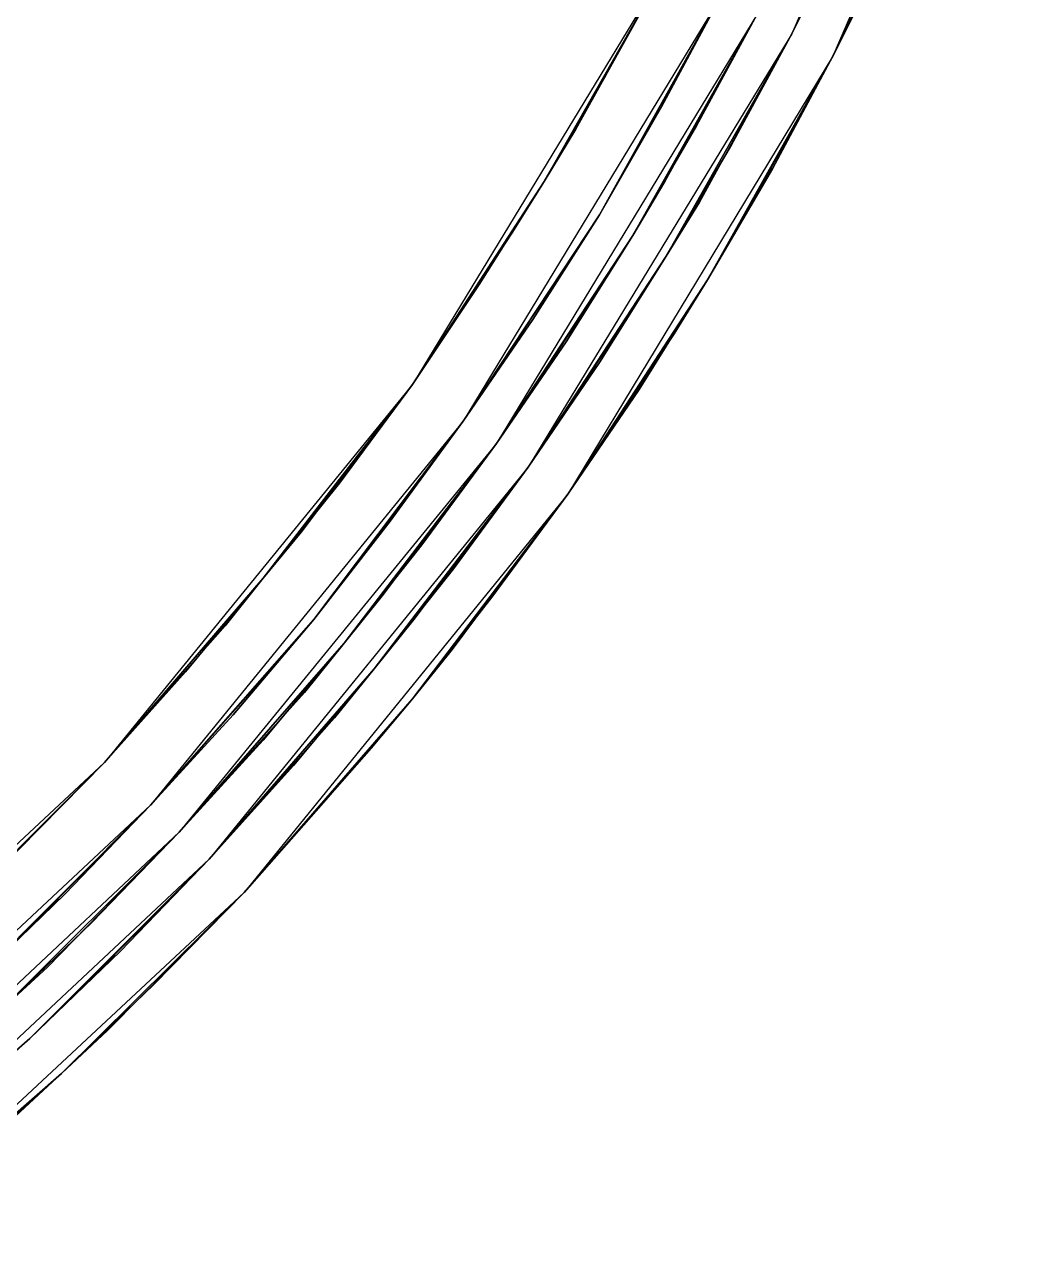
# Model space of a CAD drawing. Extents: x -23.7 to 23.7, y -23.7 to 23.7.
# Drawn here: x 15.93 to 22.31, y -18.36 to -10.69 of the extents above; entities that cross this region are included whole.
import ezdxf

# ---------------------------------------------------------------- set-up
doc = ezdxf.new("R2010")
doc.units = 0

msp = doc.modelspace()

# ---------------------------------------------------------------- linework, layer by layer
at = {"layer": 'Faces'}
for points in [[(22.03, -7.82, 58.95), (20.76, -10.75, 58.95), (21.44, -9.31, 57.86)], [(22.03, -7.82, 58.95), (20.76, -10.75, 58.95), (21.44, -9.31, 57.86)], [(22.31, -7.92, 58.95), (21.02, -10.89, 58.95), (21.72, -9.43, 57.86)], [(19.96, -10.34, 58.95), (19.4, -11.35, 57.58), (19.96, -10.34, 56.77), (20.46, -9.3, 57.58)], [(20.76, -10.75, 58.95), (21.28, -9.67, 57.58), (21.44, -9.31, 57.86)], [(20.76, -10.75, 58.95), (21.28, -9.67, 57.58), (21.44, -9.31, 57.86)], [(21.44, -9.31, 57.13), (21.28, -9.67, 57.58), (20.76, -10.75, 56.77), (21.11, -10.04, 56.22)], [(21.44, -9.31, 57.13), (21.28, -9.67, 57.58), (20.76, -10.75, 56.77), (21.11, -10.04, 56.22)], [(21.11, -10.04, 56.22), (20.76, -10.75, 55.67), (21.11, -10.04, 55.13), (21.44, -9.31, 55.67)], [(21.11, -10.04, 56.22), (20.76, -10.75, 55.67), (21.11, -10.04, 55.13), (21.44, -9.31, 55.67)], [(21.11, -10.04, 55.13), (20.76, -10.75, 54.58), (21.11, -10.04, 54.04), (21.44, -9.31, 54.58)], [(21.11, -10.04, 55.13), (20.76, -10.75, 54.58), (21.11, -10.04, 54.04), (21.44, -9.31, 54.58)], [(21.11, -10.04, 54.04), (20.76, -10.75, 53.49), (21.11, -10.04, 52.94), (21.44, -9.31, 53.49)], [(21.11, -10.04, 54.04), (20.76, -10.75, 53.49), (21.11, -10.04, 52.94), (21.44, -9.31, 53.49)], [(21.02, -10.89, 58.95), (21.55, -9.8, 57.58), (21.72, -9.43, 57.86)], [(21.72, -9.43, 57.13), (21.55, -9.8, 57.58), (21.02, -10.89, 56.77), (21.38, -10.17, 56.22)], [(21.38, -10.17, 56.22), (21.02, -10.89, 55.67), (21.38, -10.17, 55.13), (21.72, -9.43, 55.67)], [(21.38, -10.17, 55.13), (21.02, -10.89, 54.58), (21.38, -10.17, 54.04), (21.72, -9.43, 54.58)], [(21.38, -10.17, 54.04), (21.02, -10.89, 53.49), (21.38, -10.17, 52.94), (21.72, -9.43, 53.49)], [(20.31, -10.52, 58.95), (19.74, -11.55, 57.58), (20.31, -10.52, 56.77), (20.83, -9.47, 57.58)], [(20.31, -10.52, 58.95), (19.74, -11.55, 57.58), (20.31, -10.52, 56.77), (20.83, -9.47, 57.58)], [(20.54, -10.63, 58.95), (19.96, -11.68, 57.58), (20.54, -10.63, 56.77), (21.05, -9.57, 57.58)], [(20.54, -10.63, 58.95), (19.96, -11.68, 57.58), (20.54, -10.63, 56.77), (21.05, -9.57, 57.58)], [(19.96, -10.34, 56.77), (19.59, -11.01, 56.22), (19.96, -10.34, 55.67), (20.3, -9.65, 56.22)], [(19.96, -10.34, 55.67), (19.59, -11.01, 55.13), (19.96, -10.34, 54.58), (20.3, -9.65, 55.13)], [(19.96, -10.34, 54.58), (19.59, -11.01, 54.04), (19.96, -10.34, 53.49), (20.3, -9.65, 54.04)], [(20.76, -10.75, 58.95), (20.18, -11.81, 57.58), (20.76, -10.75, 56.77), (21.28, -9.67, 57.58)], [(20.76, -10.75, 58.95), (20.18, -11.81, 57.58), (20.76, -10.75, 56.77), (21.28, -9.67, 57.58)], [(21.02, -10.89, 58.95), (20.43, -11.96, 57.58), (21.02, -10.89, 56.77), (21.55, -9.8, 57.58)], [(20.31, -10.52, 56.77), (19.94, -11.21, 56.22), (20.31, -10.52, 55.67), (20.66, -9.83, 56.22)], [(20.31, -10.52, 56.77), (19.94, -11.21, 56.22), (20.31, -10.52, 55.67), (20.66, -9.83, 56.22)], [(20.31, -10.52, 55.67), (19.94, -11.21, 55.13), (20.31, -10.52, 54.58), (20.66, -9.83, 55.13)], [(20.31, -10.52, 55.67), (19.94, -11.21, 55.13), (20.31, -10.52, 54.58), (20.66, -9.83, 55.13)], [(20.31, -10.52, 54.58), (19.94, -11.21, 54.04), (20.31, -10.52, 53.49), (20.66, -9.83, 54.04)], [(20.31, -10.52, 54.58), (19.94, -11.21, 54.04), (20.31, -10.52, 53.49), (20.66, -9.83, 54.04)], [(20.54, -10.63, 56.77), (20.16, -11.33, 56.22), (20.54, -10.63, 55.67), (20.88, -9.93, 56.22)], [(20.54, -10.63, 56.77), (20.16, -11.33, 56.22), (20.54, -10.63, 55.67), (20.88, -9.93, 56.22)], [(20.54, -10.63, 55.67), (20.16, -11.33, 55.13), (20.54, -10.63, 54.58), (20.88, -9.93, 55.13)], [(20.54, -10.63, 55.67), (20.16, -11.33, 55.13), (20.54, -10.63, 54.58), (20.88, -9.93, 55.13)], [(20.54, -10.63, 54.58), (20.16, -11.33, 54.04), (20.54, -10.63, 53.49), (20.88, -9.93, 54.04)], [(20.54, -10.63, 54.58), (20.16, -11.33, 54.04), (20.54, -10.63, 53.49), (20.88, -9.93, 54.04)], [(20.76, -10.75, 56.77), (20.38, -11.45, 56.22), (20.76, -10.75, 55.67), (21.11, -10.04, 56.22)], [(20.76, -10.75, 56.77), (20.38, -11.45, 56.22), (20.76, -10.75, 55.67), (21.11, -10.04, 56.22)], [(20.76, -10.75, 55.67), (20.38, -11.45, 55.13), (20.76, -10.75, 54.58), (21.11, -10.04, 55.13)], [(20.76, -10.75, 55.67), (20.38, -11.45, 55.13), (20.76, -10.75, 54.58), (21.11, -10.04, 55.13)], [(20.76, -10.75, 54.58), (20.38, -11.45, 54.04), (20.76, -10.75, 53.49), (21.11, -10.04, 54.04)], [(20.76, -10.75, 54.58), (20.38, -11.45, 54.04), (20.76, -10.75, 53.49), (21.11, -10.04, 54.04)], [(21.02, -10.89, 56.77), (20.64, -11.6, 56.22), (21.02, -10.89, 55.67), (21.38, -10.17, 56.22)], [(21.02, -10.89, 55.67), (20.64, -11.6, 55.13), (21.02, -10.89, 54.58), (21.38, -10.17, 55.13)], [(21.02, -10.89, 54.58), (20.64, -11.6, 54.04), (21.02, -10.89, 53.49), (21.38, -10.17, 54.04)], [(19.96, -10.34, 58.95), (18.37, -12.96, 58.95), (19.2, -11.68, 57.86)], [(19.4, -11.35, 57.58), (19.2, -11.68, 57.13), (19.59, -11.01, 56.22), (19.96, -10.34, 56.77)], [(19.96, -10.34, 58.95), (19.2, -11.68, 57.86), (19.4, -11.35, 57.58)], [(19.59, -11.01, 56.22), (19.2, -11.68, 55.67), (19.59, -11.01, 55.13), (19.96, -10.34, 55.67)], [(19.59, -11.01, 55.13), (19.2, -11.68, 54.58), (19.59, -11.01, 54.04), (19.96, -10.34, 54.58)], [(19.59, -11.01, 54.04), (19.2, -11.68, 53.49), (19.59, -11.01, 52.94), (19.96, -10.34, 53.49)], [(20.31, -10.52, 58.95), (18.69, -13.19, 58.95), (19.55, -11.89, 57.86)], [(20.31, -10.52, 58.95), (18.69, -13.19, 58.95), (19.55, -11.89, 57.86)], [(19.74, -11.55, 57.58), (19.55, -11.89, 57.13), (19.94, -11.21, 56.22), (20.31, -10.52, 56.77)], [(19.74, -11.55, 57.58), (19.55, -11.89, 57.13), (19.94, -11.21, 56.22), (20.31, -10.52, 56.77)], [(20.31, -10.52, 58.95), (19.55, -11.89, 57.86), (19.74, -11.55, 57.58)], [(20.31, -10.52, 58.95), (19.55, -11.89, 57.86), (19.74, -11.55, 57.58)], [(19.94, -11.21, 56.22), (19.55, -11.89, 55.67), (19.94, -11.21, 55.13), (20.31, -10.52, 55.67)], [(19.94, -11.21, 56.22), (19.55, -11.89, 55.67), (19.94, -11.21, 55.13), (20.31, -10.52, 55.67)], [(19.94, -11.21, 55.13), (19.55, -11.89, 54.58), (19.94, -11.21, 54.04), (20.31, -10.52, 54.58)], [(19.94, -11.21, 55.13), (19.55, -11.89, 54.58), (19.94, -11.21, 54.04), (20.31, -10.52, 54.58)], [(19.94, -11.21, 54.04), (19.55, -11.89, 53.49), (19.94, -11.21, 52.94), (20.31, -10.52, 53.49)], [(19.94, -11.21, 54.04), (19.55, -11.89, 53.49), (19.94, -11.21, 52.94), (20.31, -10.52, 53.49)], [(20.54, -10.63, 58.95), (18.9, -13.33, 58.95), (19.76, -12.02, 57.86)], [(20.54, -10.63, 58.95), (18.9, -13.33, 58.95), (19.76, -12.02, 57.86)], [(19.96, -11.68, 57.58), (19.76, -12.02, 57.13), (20.16, -11.33, 56.22), (20.54, -10.63, 56.77)], [(19.96, -11.68, 57.58), (19.76, -12.02, 57.13), (20.16, -11.33, 56.22), (20.54, -10.63, 56.77)], [(20.54, -10.63, 58.95), (19.76, -12.02, 57.86), (19.96, -11.68, 57.58)], [(20.54, -10.63, 58.95), (19.76, -12.02, 57.86), (19.96, -11.68, 57.58)], [(20.16, -11.33, 56.22), (19.76, -12.02, 55.67), (20.16, -11.33, 55.13), (20.54, -10.63, 55.67)], [(20.16, -11.33, 56.22), (19.76, -12.02, 55.67), (20.16, -11.33, 55.13), (20.54, -10.63, 55.67)], [(20.16, -11.33, 55.13), (19.76, -12.02, 54.58), (20.16, -11.33, 54.04), (20.54, -10.63, 54.58)], [(20.16, -11.33, 55.13), (19.76, -12.02, 54.58), (20.16, -11.33, 54.04), (20.54, -10.63, 54.58)], [(20.16, -11.33, 54.04), (19.76, -12.02, 53.49), (20.16, -11.33, 52.94), (20.54, -10.63, 53.49)], [(20.16, -11.33, 54.04), (19.76, -12.02, 53.49), (20.16, -11.33, 52.94), (20.54, -10.63, 53.49)], [(20.76, -10.75, 58.95), (19.1, -13.48, 58.95), (19.97, -12.15, 57.86)], [(20.76, -10.75, 58.95), (19.1, -13.48, 58.95), (19.97, -12.15, 57.86)], [(20.18, -11.81, 57.58), (19.97, -12.15, 57.13), (20.38, -11.45, 56.22), (20.76, -10.75, 56.77)], [(20.18, -11.81, 57.58), (19.97, -12.15, 57.13), (20.38, -11.45, 56.22), (20.76, -10.75, 56.77)], [(20.76, -10.75, 58.95), (19.97, -12.15, 57.86), (20.18, -11.81, 57.58)], [(20.76, -10.75, 58.95), (19.97, -12.15, 57.86), (20.18, -11.81, 57.58)], [(20.38, -11.45, 56.22), (19.97, -12.15, 55.67), (20.38, -11.45, 55.13), (20.76, -10.75, 55.67)], [(20.38, -11.45, 56.22), (19.97, -12.15, 55.67), (20.38, -11.45, 55.13), (20.76, -10.75, 55.67)], [(20.38, -11.45, 55.13), (19.97, -12.15, 54.58), (20.38, -11.45, 54.04), (20.76, -10.75, 54.58)], [(20.38, -11.45, 55.13), (19.97, -12.15, 54.58), (20.38, -11.45, 54.04), (20.76, -10.75, 54.58)], [(20.38, -11.45, 54.04), (19.97, -12.15, 53.49), (20.38, -11.45, 52.94), (20.76, -10.75, 53.49)], [(20.38, -11.45, 54.04), (19.97, -12.15, 53.49), (20.38, -11.45, 52.94), (20.76, -10.75, 53.49)], [(21.02, -10.89, 58.95), (19.35, -13.65, 58.95), (20.23, -12.3, 57.86)], [(20.43, -11.96, 57.58), (20.23, -12.3, 57.13), (20.64, -11.6, 56.22), (21.02, -10.89, 56.77)], [(21.02, -10.89, 58.95), (20.23, -12.3, 57.86), (20.43, -11.96, 57.58)], [(20.64, -11.6, 56.22), (20.23, -12.3, 55.67), (20.64, -11.6, 55.13), (21.02, -10.89, 55.67)], [(20.64, -11.6, 55.13), (20.23, -12.3, 54.58), (20.64, -11.6, 54.04), (21.02, -10.89, 54.58)], [(20.64, -11.6, 54.04), (20.23, -12.3, 53.49), (20.64, -11.6, 52.94), (21.02, -10.89, 53.49)], [(19.59, -11.01, 56.22), (19.2, -11.68, 57.13), (18.79, -12.33, 56.22), (19.2, -11.68, 55.67)], [(19.2, -11.68, 55.67), (18.79, -12.33, 55.13), (19.2, -11.68, 54.58), (19.59, -11.01, 55.13)], [(19.2, -11.68, 54.58), (18.79, -12.33, 54.04), (19.2, -11.68, 53.49), (19.59, -11.01, 54.04)], [(19.94, -11.21, 56.22), (19.55, -11.89, 57.13), (19.13, -12.55, 56.22), (19.55, -11.89, 55.67)], [(19.94, -11.21, 56.22), (19.55, -11.89, 57.13), (19.13, -12.55, 56.22), (19.55, -11.89, 55.67)], [(19.55, -11.89, 55.67), (19.13, -12.55, 55.13), (19.55, -11.89, 54.58), (19.94, -11.21, 55.13)], [(19.55, -11.89, 55.67), (19.13, -12.55, 55.13), (19.55, -11.89, 54.58), (19.94, -11.21, 55.13)], [(19.55, -11.89, 54.58), (19.13, -12.55, 54.04), (19.55, -11.89, 53.49), (19.94, -11.21, 54.04)], [(19.55, -11.89, 54.58), (19.13, -12.55, 54.04), (19.55, -11.89, 53.49), (19.94, -11.21, 54.04)], [(19.4, -11.35, 57.58), (19.2, -11.68, 57.86), (19, -12, 57.58), (19.2, -11.68, 57.13)], [(20.16, -11.33, 56.22), (19.76, -12.02, 57.13), (19.34, -12.69, 56.22), (19.76, -12.02, 55.67)], [(20.16, -11.33, 56.22), (19.76, -12.02, 57.13), (19.34, -12.69, 56.22), (19.76, -12.02, 55.67)], [(19.76, -12.02, 55.67), (19.34, -12.69, 55.13), (19.76, -12.02, 54.58), (20.16, -11.33, 55.13)], [(19.76, -12.02, 55.67), (19.34, -12.69, 55.13), (19.76, -12.02, 54.58), (20.16, -11.33, 55.13)], [(19.76, -12.02, 54.58), (19.34, -12.69, 54.04), (19.76, -12.02, 53.49), (20.16, -11.33, 54.04)], [(19.76, -12.02, 54.58), (19.34, -12.69, 54.04), (19.76, -12.02, 53.49), (20.16, -11.33, 54.04)], [(20.38, -11.45, 56.22), (19.97, -12.15, 57.13), (19.55, -12.82, 56.22), (19.97, -12.15, 55.67)], [(20.38, -11.45, 56.22), (19.97, -12.15, 57.13), (19.55, -12.82, 56.22), (19.97, -12.15, 55.67)], [(19.97, -12.15, 55.67), (19.55, -12.82, 55.13), (19.97, -12.15, 54.58), (20.38, -11.45, 55.13)], [(19.97, -12.15, 55.67), (19.55, -12.82, 55.13), (19.97, -12.15, 54.58), (20.38, -11.45, 55.13)], [(19.97, -12.15, 54.58), (19.55, -12.82, 54.04), (19.97, -12.15, 53.49), (20.38, -11.45, 54.04)], [(19.97, -12.15, 54.58), (19.55, -12.82, 54.04), (19.97, -12.15, 53.49), (20.38, -11.45, 54.04)], [(19.74, -11.55, 57.58), (19.55, -11.89, 57.86), (19.34, -12.21, 57.58), (19.55, -11.89, 57.13)], [(19.74, -11.55, 57.58), (19.55, -11.89, 57.86), (19.34, -12.21, 57.58), (19.55, -11.89, 57.13)], [(20.64, -11.6, 56.22), (20.23, -12.3, 57.13), (19.8, -12.99, 56.22), (20.23, -12.3, 55.67)], [(20.23, -12.3, 55.67), (19.8, -12.99, 55.13), (20.23, -12.3, 54.58), (20.64, -11.6, 55.13)], [(20.23, -12.3, 54.58), (19.8, -12.99, 54.04), (20.23, -12.3, 53.49), (20.64, -11.6, 54.04)], [(18.37, -12.96, 58.95), (19, -12, 57.58), (19.2, -11.68, 57.86)], [(19.2, -11.68, 57.13), (19, -12, 57.58), (18.37, -12.96, 56.77), (18.79, -12.33, 56.22)], [(18.79, -12.33, 56.22), (18.37, -12.96, 55.67), (18.79, -12.33, 55.13), (19.2, -11.68, 55.67)], [(18.79, -12.33, 55.13), (18.37, -12.96, 54.58), (18.79, -12.33, 54.04), (19.2, -11.68, 54.58)], [(18.79, -12.33, 54.04), (18.37, -12.96, 53.49), (18.79, -12.33, 52.94), (19.2, -11.68, 53.49)], [(19.96, -11.68, 57.58), (19.76, -12.02, 57.86), (19.55, -12.35, 57.58), (19.76, -12.02, 57.13)], [(19.96, -11.68, 57.58), (19.76, -12.02, 57.86), (19.55, -12.35, 57.58), (19.76, -12.02, 57.13)], [(20.18, -11.81, 57.58), (19.97, -12.15, 57.86), (19.76, -12.48, 57.58), (19.97, -12.15, 57.13)], [(20.18, -11.81, 57.58), (19.97, -12.15, 57.86), (19.76, -12.48, 57.58), (19.97, -12.15, 57.13)], [(18.69, -13.19, 58.95), (19.34, -12.21, 57.58), (19.55, -11.89, 57.86)], [(18.69, -13.19, 58.95), (19.34, -12.21, 57.58), (19.55, -11.89, 57.86)], [(19.55, -11.89, 57.13), (19.34, -12.21, 57.58), (18.69, -13.19, 56.77), (19.13, -12.55, 56.22)], [(19.55, -11.89, 57.13), (19.34, -12.21, 57.58), (18.69, -13.19, 56.77), (19.13, -12.55, 56.22)], [(19.13, -12.55, 56.22), (18.69, -13.19, 55.67), (19.13, -12.55, 55.13), (19.55, -11.89, 55.67)], [(19.13, -12.55, 56.22), (18.69, -13.19, 55.67), (19.13, -12.55, 55.13), (19.55, -11.89, 55.67)], [(19.13, -12.55, 55.13), (18.69, -13.19, 54.58), (19.13, -12.55, 54.04), (19.55, -11.89, 54.58)], [(19.13, -12.55, 55.13), (18.69, -13.19, 54.58), (19.13, -12.55, 54.04), (19.55, -11.89, 54.58)], [(19.13, -12.55, 54.04), (18.69, -13.19, 53.49), (19.13, -12.55, 52.94), (19.55, -11.89, 53.49)], [(19.13, -12.55, 54.04), (18.69, -13.19, 53.49), (19.13, -12.55, 52.94), (19.55, -11.89, 53.49)], [(20.43, -11.96, 57.58), (20.23, -12.3, 57.86), (20.02, -12.64, 57.58), (20.23, -12.3, 57.13)], [(18.37, -12.96, 58.95), (17.67, -13.89, 57.58), (18.37, -12.96, 56.77), (19, -12, 57.58)], [(18.9, -13.33, 58.95), (19.55, -12.35, 57.58), (19.76, -12.02, 57.86)], [(18.9, -13.33, 58.95), (19.55, -12.35, 57.58), (19.76, -12.02, 57.86)], [(19.76, -12.02, 57.13), (19.55, -12.35, 57.58), (18.9, -13.33, 56.77), (19.34, -12.69, 56.22)], [(19.76, -12.02, 57.13), (19.55, -12.35, 57.58), (18.9, -13.33, 56.77), (19.34, -12.69, 56.22)], [(19.34, -12.69, 56.22), (18.9, -13.33, 55.67), (19.34, -12.69, 55.13), (19.76, -12.02, 55.67)], [(19.34, -12.69, 56.22), (18.9, -13.33, 55.67), (19.34, -12.69, 55.13), (19.76, -12.02, 55.67)], [(19.34, -12.69, 55.13), (18.9, -13.33, 54.58), (19.34, -12.69, 54.04), (19.76, -12.02, 54.58)], [(19.34, -12.69, 55.13), (18.9, -13.33, 54.58), (19.34, -12.69, 54.04), (19.76, -12.02, 54.58)], [(19.34, -12.69, 54.04), (18.9, -13.33, 53.49), (19.34, -12.69, 52.94), (19.76, -12.02, 53.49)], [(19.34, -12.69, 54.04), (18.9, -13.33, 53.49), (19.34, -12.69, 52.94), (19.76, -12.02, 53.49)], [(19.1, -13.48, 58.95), (19.76, -12.48, 57.58), (19.97, -12.15, 57.86)], [(19.1, -13.48, 58.95), (19.76, -12.48, 57.58), (19.97, -12.15, 57.86)], [(19.97, -12.15, 57.13), (19.76, -12.48, 57.58), (19.1, -13.48, 56.77), (19.55, -12.82, 56.22)], [(19.97, -12.15, 57.13), (19.76, -12.48, 57.58), (19.1, -13.48, 56.77), (19.55, -12.82, 56.22)], [(19.55, -12.82, 56.22), (19.1, -13.48, 55.67), (19.55, -12.82, 55.13), (19.97, -12.15, 55.67)], [(19.55, -12.82, 56.22), (19.1, -13.48, 55.67), (19.55, -12.82, 55.13), (19.97, -12.15, 55.67)], [(19.55, -12.82, 55.13), (19.1, -13.48, 54.58), (19.55, -12.82, 54.04), (19.97, -12.15, 54.58)], [(19.55, -12.82, 55.13), (19.1, -13.48, 54.58), (19.55, -12.82, 54.04), (19.97, -12.15, 54.58)], [(19.55, -12.82, 54.04), (19.1, -13.48, 53.49), (19.55, -12.82, 52.94), (19.97, -12.15, 53.49)], [(19.55, -12.82, 54.04), (19.1, -13.48, 53.49), (19.55, -12.82, 52.94), (19.97, -12.15, 53.49)], [(18.69, -13.19, 58.95), (17.99, -14.13, 57.58), (18.69, -13.19, 56.77), (19.34, -12.21, 57.58)], [(18.69, -13.19, 58.95), (17.99, -14.13, 57.58), (18.69, -13.19, 56.77), (19.34, -12.21, 57.58)], [(18.37, -12.96, 56.77), (17.91, -13.58, 56.22), (18.37, -12.96, 55.67), (18.79, -12.33, 56.22)], [(18.37, -12.96, 55.67), (17.91, -13.58, 55.13), (18.37, -12.96, 54.58), (18.79, -12.33, 55.13)], [(18.37, -12.96, 54.58), (17.91, -13.58, 54.04), (18.37, -12.96, 53.49), (18.79, -12.33, 54.04)], [(19.35, -13.65, 58.95), (20.02, -12.64, 57.58), (20.23, -12.3, 57.86)], [(20.23, -12.3, 57.13), (20.02, -12.64, 57.58), (19.35, -13.65, 56.77), (19.8, -12.99, 56.22)], [(19.8, -12.99, 56.22), (19.35, -13.65, 55.67), (19.8, -12.99, 55.13), (20.23, -12.3, 55.67)], [(19.8, -12.99, 55.13), (19.35, -13.65, 54.58), (19.8, -12.99, 54.04), (20.23, -12.3, 54.58)], [(19.8, -12.99, 54.04), (19.35, -13.65, 53.49), (19.8, -12.99, 52.94), (20.23, -12.3, 53.49)], [(18.9, -13.33, 58.95), (18.18, -14.29, 57.58), (18.9, -13.33, 56.77), (19.55, -12.35, 57.58)], [(18.9, -13.33, 58.95), (18.18, -14.29, 57.58), (18.9, -13.33, 56.77), (19.55, -12.35, 57.58)], [(19.1, -13.48, 58.95), (18.38, -14.44, 57.58), (19.1, -13.48, 56.77), (19.76, -12.48, 57.58)], [(19.1, -13.48, 58.95), (18.38, -14.44, 57.58), (19.1, -13.48, 56.77), (19.76, -12.48, 57.58)], [(18.69, -13.19, 56.77), (18.23, -13.82, 56.22), (18.69, -13.19, 55.67), (19.13, -12.55, 56.22)], [(18.69, -13.19, 56.77), (18.23, -13.82, 56.22), (18.69, -13.19, 55.67), (19.13, -12.55, 56.22)], [(18.69, -13.19, 55.67), (18.23, -13.82, 55.13), (18.69, -13.19, 54.58), (19.13, -12.55, 55.13)], [(18.69, -13.19, 55.67), (18.23, -13.82, 55.13), (18.69, -13.19, 54.58), (19.13, -12.55, 55.13)], [(18.69, -13.19, 54.58), (18.23, -13.82, 54.04), (18.69, -13.19, 53.49), (19.13, -12.55, 54.04)], [(18.69, -13.19, 54.58), (18.23, -13.82, 54.04), (18.69, -13.19, 53.49), (19.13, -12.55, 54.04)], [(19.35, -13.65, 58.95), (18.62, -14.63, 57.58), (19.35, -13.65, 56.77), (20.02, -12.64, 57.58)], [(18.9, -13.33, 56.77), (18.43, -13.97, 56.22), (18.9, -13.33, 55.67), (19.34, -12.69, 56.22)], [(18.9, -13.33, 56.77), (18.43, -13.97, 56.22), (18.9, -13.33, 55.67), (19.34, -12.69, 56.22)], [(18.9, -13.33, 55.67), (18.43, -13.97, 55.13), (18.9, -13.33, 54.58), (19.34, -12.69, 55.13)], [(18.9, -13.33, 55.67), (18.43, -13.97, 55.13), (18.9, -13.33, 54.58), (19.34, -12.69, 55.13)], [(18.9, -13.33, 54.58), (18.43, -13.97, 54.04), (18.9, -13.33, 53.49), (19.34, -12.69, 54.04)], [(18.9, -13.33, 54.58), (18.43, -13.97, 54.04), (18.9, -13.33, 53.49), (19.34, -12.69, 54.04)], [(19.1, -13.48, 56.77), (18.63, -14.12, 56.22), (19.1, -13.48, 55.67), (19.55, -12.82, 56.22)], [(19.1, -13.48, 56.77), (18.63, -14.12, 56.22), (19.1, -13.48, 55.67), (19.55, -12.82, 56.22)], [(19.1, -13.48, 55.67), (18.63, -14.12, 55.13), (19.1, -13.48, 54.58), (19.55, -12.82, 55.13)], [(19.1, -13.48, 55.67), (18.63, -14.12, 55.13), (19.1, -13.48, 54.58), (19.55, -12.82, 55.13)], [(19.1, -13.48, 54.58), (18.63, -14.12, 54.04), (19.1, -13.48, 53.49), (19.55, -12.82, 54.04)], [(19.1, -13.48, 54.58), (18.63, -14.12, 54.04), (19.1, -13.48, 53.49), (19.55, -12.82, 54.04)], [(18.37, -12.96, 58.95), (16.43, -15.34, 58.95), (17.43, -14.18, 57.86)], [(18.37, -12.96, 56.77), (17.67, -13.89, 57.58), (17.43, -14.18, 57.13), (17.91, -13.58, 56.22)], [(18.37, -12.96, 58.95), (17.43, -14.18, 57.86), (17.67, -13.89, 57.58)], [(17.91, -13.58, 56.22), (17.43, -14.18, 55.67), (17.91, -13.58, 55.13), (18.37, -12.96, 55.67)], [(17.91, -13.58, 55.13), (17.43, -14.18, 54.58), (17.91, -13.58, 54.04), (18.37, -12.96, 54.58)], [(17.91, -13.58, 54.04), (17.43, -14.18, 53.49), (17.91, -13.58, 52.94), (18.37, -12.96, 53.49)], [(19.35, -13.65, 56.77), (18.87, -14.3, 56.22), (19.35, -13.65, 55.67), (19.8, -12.99, 56.22)], [(19.35, -13.65, 55.67), (18.87, -14.3, 55.13), (19.35, -13.65, 54.58), (19.8, -12.99, 55.13)], [(19.35, -13.65, 54.58), (18.87, -14.3, 54.04), (19.35, -13.65, 53.49), (19.8, -12.99, 54.04)], [(18.69, -13.19, 58.95), (16.72, -15.61, 58.95), (17.75, -14.44, 57.86)], [(18.69, -13.19, 58.95), (16.72, -15.61, 58.95), (17.75, -14.44, 57.86)], [(18.69, -13.19, 56.77), (17.99, -14.13, 57.58), (17.75, -14.44, 57.13), (18.23, -13.82, 56.22)], [(18.69, -13.19, 56.77), (17.99, -14.13, 57.58), (17.75, -14.44, 57.13), (18.23, -13.82, 56.22)], [(18.69, -13.19, 58.95), (17.75, -14.44, 57.86), (17.99, -14.13, 57.58)], [(18.69, -13.19, 58.95), (17.75, -14.44, 57.86), (17.99, -14.13, 57.58)], [(18.23, -13.82, 56.22), (17.75, -14.44, 55.67), (18.23, -13.82, 55.13), (18.69, -13.19, 55.67)], [(18.23, -13.82, 56.22), (17.75, -14.44, 55.67), (18.23, -13.82, 55.13), (18.69, -13.19, 55.67)], [(18.23, -13.82, 55.13), (17.75, -14.44, 54.58), (18.23, -13.82, 54.04), (18.69, -13.19, 54.58)], [(18.23, -13.82, 55.13), (17.75, -14.44, 54.58), (18.23, -13.82, 54.04), (18.69, -13.19, 54.58)], [(18.23, -13.82, 54.04), (17.75, -14.44, 53.49), (18.23, -13.82, 52.94), (18.69, -13.19, 53.49)], [(18.23, -13.82, 54.04), (17.75, -14.44, 53.49), (18.23, -13.82, 52.94), (18.69, -13.19, 53.49)], [(18.9, -13.33, 58.95), (16.9, -15.78, 58.95), (17.94, -14.59, 57.86)], [(18.9, -13.33, 58.95), (16.9, -15.78, 58.95), (17.94, -14.59, 57.86)], [(18.9, -13.33, 56.77), (18.18, -14.29, 57.58), (17.94, -14.59, 57.13), (18.43, -13.97, 56.22)], [(18.9, -13.33, 56.77), (18.18, -14.29, 57.58), (17.94, -14.59, 57.13), (18.43, -13.97, 56.22)], [(18.9, -13.33, 58.95), (17.94, -14.59, 57.86), (18.18, -14.29, 57.58)], [(18.9, -13.33, 58.95), (17.94, -14.59, 57.86), (18.18, -14.29, 57.58)], [(18.43, -13.97, 56.22), (17.94, -14.59, 55.67), (18.43, -13.97, 55.13), (18.9, -13.33, 55.67)], [(18.43, -13.97, 56.22), (17.94, -14.59, 55.67), (18.43, -13.97, 55.13), (18.9, -13.33, 55.67)], [(18.43, -13.97, 55.13), (17.94, -14.59, 54.58), (18.43, -13.97, 54.04), (18.9, -13.33, 54.58)], [(18.43, -13.97, 55.13), (17.94, -14.59, 54.58), (18.43, -13.97, 54.04), (18.9, -13.33, 54.58)], [(18.43, -13.97, 54.04), (17.94, -14.59, 53.49), (18.43, -13.97, 52.94), (18.9, -13.33, 53.49)], [(18.43, -13.97, 54.04), (17.94, -14.59, 53.49), (18.43, -13.97, 52.94), (18.9, -13.33, 53.49)], [(19.1, -13.48, 58.95), (17.09, -15.95, 58.95), (18.13, -14.75, 57.86)], [(19.1, -13.48, 58.95), (17.09, -15.95, 58.95), (18.13, -14.75, 57.86)], [(19.1, -13.48, 56.77), (18.38, -14.44, 57.58), (18.13, -14.75, 57.13), (18.63, -14.12, 56.22)], [(19.1, -13.48, 56.77), (18.38, -14.44, 57.58), (18.13, -14.75, 57.13), (18.63, -14.12, 56.22)], [(19.1, -13.48, 58.95), (18.13, -14.75, 57.86), (18.38, -14.44, 57.58)], [(19.1, -13.48, 58.95), (18.13, -14.75, 57.86), (18.38, -14.44, 57.58)], [(18.63, -14.12, 56.22), (18.13, -14.75, 55.67), (18.63, -14.12, 55.13), (19.1, -13.48, 55.67)], [(18.63, -14.12, 56.22), (18.13, -14.75, 55.67), (18.63, -14.12, 55.13), (19.1, -13.48, 55.67)], [(18.63, -14.12, 55.13), (18.13, -14.75, 54.58), (18.63, -14.12, 54.04), (19.1, -13.48, 54.58)], [(18.63, -14.12, 55.13), (18.13, -14.75, 54.58), (18.63, -14.12, 54.04), (19.1, -13.48, 54.58)], [(18.63, -14.12, 54.04), (18.13, -14.75, 53.49), (18.63, -14.12, 52.94), (19.1, -13.48, 53.49)], [(18.63, -14.12, 54.04), (18.13, -14.75, 53.49), (18.63, -14.12, 52.94), (19.1, -13.48, 53.49)], [(17.91, -13.58, 56.22), (17.43, -14.18, 57.13), (16.94, -14.77, 56.22), (17.43, -14.18, 55.67)], [(17.43, -14.18, 55.67), (16.94, -14.77, 55.13), (17.43, -14.18, 54.58), (17.91, -13.58, 55.13)], [(17.43, -14.18, 54.58), (16.94, -14.77, 54.04), (17.43, -14.18, 53.49), (17.91, -13.58, 54.04)], [(19.35, -13.65, 58.95), (17.31, -16.16, 58.95), (18.37, -14.94, 57.86)], [(19.35, -13.65, 56.77), (18.62, -14.63, 57.58), (18.37, -14.94, 57.13), (18.87, -14.3, 56.22)], [(19.35, -13.65, 58.95), (18.37, -14.94, 57.86), (18.62, -14.63, 57.58)], [(18.87, -14.3, 56.22), (18.37, -14.94, 55.67), (18.87, -14.3, 55.13), (19.35, -13.65, 55.67)], [(18.87, -14.3, 55.13), (18.37, -14.94, 54.58), (18.87, -14.3, 54.04), (19.35, -13.65, 54.58)], [(18.87, -14.3, 54.04), (18.37, -14.94, 53.49), (18.87, -14.3, 52.94), (19.35, -13.65, 53.49)], [(18.23, -13.82, 56.22), (17.75, -14.44, 57.13), (17.24, -15.04, 56.22), (17.75, -14.44, 55.67)], [(18.23, -13.82, 56.22), (17.75, -14.44, 57.13), (17.24, -15.04, 56.22), (17.75, -14.44, 55.67)], [(17.75, -14.44, 55.67), (17.24, -15.04, 55.13), (17.75, -14.44, 54.58), (18.23, -13.82, 55.13)], [(17.75, -14.44, 55.67), (17.24, -15.04, 55.13), (17.75, -14.44, 54.58), (18.23, -13.82, 55.13)], [(17.75, -14.44, 54.58), (17.24, -15.04, 54.04), (17.75, -14.44, 53.49), (18.23, -13.82, 54.04)], [(17.75, -14.44, 54.58), (17.24, -15.04, 54.04), (17.75, -14.44, 53.49), (18.23, -13.82, 54.04)], [(17.67, -13.89, 57.58), (17.43, -14.18, 57.86), (17.19, -14.48, 57.58), (17.43, -14.18, 57.13)], [(18.43, -13.97, 56.22), (17.94, -14.59, 57.13), (17.43, -15.2, 56.22), (17.94, -14.59, 55.67)], [(18.43, -13.97, 56.22), (17.94, -14.59, 57.13), (17.43, -15.2, 56.22), (17.94, -14.59, 55.67)], [(17.94, -14.59, 55.67), (17.43, -15.2, 55.13), (17.94, -14.59, 54.58), (18.43, -13.97, 55.13)], [(17.94, -14.59, 55.67), (17.43, -15.2, 55.13), (17.94, -14.59, 54.58), (18.43, -13.97, 55.13)], [(17.94, -14.59, 54.58), (17.43, -15.2, 54.04), (17.94, -14.59, 53.49), (18.43, -13.97, 54.04)], [(17.94, -14.59, 54.58), (17.43, -15.2, 54.04), (17.94, -14.59, 53.49), (18.43, -13.97, 54.04)], [(17.43, -14.18, 57.13), (17.19, -14.48, 57.58), (16.43, -15.34, 56.77), (16.94, -14.77, 56.22)], [(16.43, -15.34, 58.95), (17.19, -14.48, 57.58), (17.43, -14.18, 57.86)], [(16.94, -14.77, 56.22), (16.43, -15.34, 55.67), (16.94, -14.77, 55.13), (17.43, -14.18, 55.67)], [(16.94, -14.77, 55.13), (16.43, -15.34, 54.58), (16.94, -14.77, 54.04), (17.43, -14.18, 54.58)], [(16.94, -14.77, 54.04), (16.43, -15.34, 53.49), (16.94, -14.77, 52.94), (17.43, -14.18, 53.49)], [(17.99, -14.13, 57.58), (17.75, -14.44, 57.86), (17.5, -14.73, 57.58), (17.75, -14.44, 57.13)], [(17.99, -14.13, 57.58), (17.75, -14.44, 57.86), (17.5, -14.73, 57.58), (17.75, -14.44, 57.13)], [(18.63, -14.12, 56.22), (18.13, -14.75, 57.13), (17.62, -15.36, 56.22), (18.13, -14.75, 55.67)], [(18.63, -14.12, 56.22), (18.13, -14.75, 57.13), (17.62, -15.36, 56.22), (18.13, -14.75, 55.67)], [(18.13, -14.75, 55.67), (17.62, -15.36, 55.13), (18.13, -14.75, 54.58), (18.63, -14.12, 55.13)], [(18.13, -14.75, 55.67), (17.62, -15.36, 55.13), (18.13, -14.75, 54.58), (18.63, -14.12, 55.13)], [(18.13, -14.75, 54.58), (17.62, -15.36, 54.04), (18.13, -14.75, 53.49), (18.63, -14.12, 54.04)], [(18.13, -14.75, 54.58), (17.62, -15.36, 54.04), (18.13, -14.75, 53.49), (18.63, -14.12, 54.04)], [(18.18, -14.29, 57.58), (17.94, -14.59, 57.86), (17.69, -14.9, 57.58), (17.94, -14.59, 57.13)], [(18.18, -14.29, 57.58), (17.94, -14.59, 57.86), (17.69, -14.9, 57.58), (17.94, -14.59, 57.13)], [(18.87, -14.3, 56.22), (18.37, -14.94, 57.13), (17.84, -15.56, 56.22), (18.37, -14.94, 55.67)], [(18.37, -14.94, 55.67), (17.84, -15.56, 55.13), (18.37, -14.94, 54.58), (18.87, -14.3, 55.13)], [(18.37, -14.94, 54.58), (17.84, -15.56, 54.04), (18.37, -14.94, 53.49), (18.87, -14.3, 54.04)], [(16.43, -15.34, 58.95), (15.62, -16.16, 57.58), (16.43, -15.34, 56.77), (17.19, -14.48, 57.58)], [(17.75, -14.44, 57.13), (17.5, -14.73, 57.58), (16.72, -15.61, 56.77), (17.24, -15.04, 56.22)], [(17.75, -14.44, 57.13), (17.5, -14.73, 57.58), (16.72, -15.61, 56.77), (17.24, -15.04, 56.22)], [(16.72, -15.61, 58.95), (17.5, -14.73, 57.58), (17.75, -14.44, 57.86)], [(16.72, -15.61, 58.95), (17.5, -14.73, 57.58), (17.75, -14.44, 57.86)], [(17.24, -15.04, 56.22), (16.72, -15.61, 55.67), (17.24, -15.04, 55.13), (17.75, -14.44, 55.67)], [(17.24, -15.04, 56.22), (16.72, -15.61, 55.67), (17.24, -15.04, 55.13), (17.75, -14.44, 55.67)], [(17.24, -15.04, 55.13), (16.72, -15.61, 54.58), (17.24, -15.04, 54.04), (17.75, -14.44, 54.58)], [(17.24, -15.04, 55.13), (16.72, -15.61, 54.58), (17.24, -15.04, 54.04), (17.75, -14.44, 54.58)], [(17.24, -15.04, 54.04), (16.72, -15.61, 53.49), (17.24, -15.04, 52.94), (17.75, -14.44, 53.49)], [(17.24, -15.04, 54.04), (16.72, -15.61, 53.49), (17.24, -15.04, 52.94), (17.75, -14.44, 53.49)], [(18.38, -14.44, 57.58), (18.13, -14.75, 57.86), (17.88, -15.06, 57.58), (18.13, -14.75, 57.13)], [(18.38, -14.44, 57.58), (18.13, -14.75, 57.86), (17.88, -15.06, 57.58), (18.13, -14.75, 57.13)], [(17.94, -14.59, 57.13), (17.69, -14.9, 57.58), (16.9, -15.78, 56.77), (17.43, -15.2, 56.22)], [(17.94, -14.59, 57.13), (17.69, -14.9, 57.58), (16.9, -15.78, 56.77), (17.43, -15.2, 56.22)], [(16.9, -15.78, 58.95), (17.69, -14.9, 57.58), (17.94, -14.59, 57.86)], [(16.9, -15.78, 58.95), (17.69, -14.9, 57.58), (17.94, -14.59, 57.86)], [(17.43, -15.2, 56.22), (16.9, -15.78, 55.67), (17.43, -15.2, 55.13), (17.94, -14.59, 55.67)], [(17.43, -15.2, 56.22), (16.9, -15.78, 55.67), (17.43, -15.2, 55.13), (17.94, -14.59, 55.67)], [(17.43, -15.2, 55.13), (16.9, -15.78, 54.58), (17.43, -15.2, 54.04), (17.94, -14.59, 54.58)], [(17.43, -15.2, 55.13), (16.9, -15.78, 54.58), (17.43, -15.2, 54.04), (17.94, -14.59, 54.58)], [(17.43, -15.2, 54.04), (16.9, -15.78, 53.49), (17.43, -15.2, 52.94), (17.94, -14.59, 53.49)], [(17.43, -15.2, 54.04), (16.9, -15.78, 53.49), (17.43, -15.2, 52.94), (17.94, -14.59, 53.49)], [(18.62, -14.63, 57.58), (18.37, -14.94, 57.86), (18.11, -15.25, 57.58), (18.37, -14.94, 57.13)], [(16.72, -15.61, 58.95), (15.89, -16.45, 57.58), (16.72, -15.61, 56.77), (17.5, -14.73, 57.58)], [(16.72, -15.61, 58.95), (15.89, -16.45, 57.58), (16.72, -15.61, 56.77), (17.5, -14.73, 57.58)], [(16.43, -15.34, 56.77), (15.89, -15.89, 56.22), (16.43, -15.34, 55.67), (16.94, -14.77, 56.22)], [(16.43, -15.34, 55.67), (15.89, -15.89, 55.13), (16.43, -15.34, 54.58), (16.94, -14.77, 55.13)], [(16.43, -15.34, 54.58), (15.89, -15.89, 54.04), (16.43, -15.34, 53.49), (16.94, -14.77, 54.04)], [(18.13, -14.75, 57.13), (17.88, -15.06, 57.58), (17.09, -15.95, 56.77), (17.62, -15.36, 56.22)], [(18.13, -14.75, 57.13), (17.88, -15.06, 57.58), (17.09, -15.95, 56.77), (17.62, -15.36, 56.22)], [(17.09, -15.95, 58.95), (17.88, -15.06, 57.58), (18.13, -14.75, 57.86)], [(17.09, -15.95, 58.95), (17.88, -15.06, 57.58), (18.13, -14.75, 57.86)], [(17.62, -15.36, 56.22), (17.09, -15.95, 55.67), (17.62, -15.36, 55.13), (18.13, -14.75, 55.67)], [(17.62, -15.36, 56.22), (17.09, -15.95, 55.67), (17.62, -15.36, 55.13), (18.13, -14.75, 55.67)], [(17.62, -15.36, 55.13), (17.09, -15.95, 54.58), (17.62, -15.36, 54.04), (18.13, -14.75, 54.58)], [(17.62, -15.36, 55.13), (17.09, -15.95, 54.58), (17.62, -15.36, 54.04), (18.13, -14.75, 54.58)], [(17.62, -15.36, 54.04), (17.09, -15.95, 53.49), (17.62, -15.36, 52.94), (18.13, -14.75, 53.49)], [(17.62, -15.36, 54.04), (17.09, -15.95, 53.49), (17.62, -15.36, 52.94), (18.13, -14.75, 53.49)], [(16.9, -15.78, 58.95), (16.07, -16.63, 57.58), (16.9, -15.78, 56.77), (17.69, -14.9, 57.58)], [(16.9, -15.78, 58.95), (16.07, -16.63, 57.58), (16.9, -15.78, 56.77), (17.69, -14.9, 57.58)], [(18.37, -14.94, 57.13), (18.11, -15.25, 57.58), (17.31, -16.16, 56.77), (17.84, -15.56, 56.22)], [(17.31, -16.16, 58.95), (18.11, -15.25, 57.58), (18.37, -14.94, 57.86)], [(17.84, -15.56, 56.22), (17.31, -16.16, 55.67), (17.84, -15.56, 55.13), (18.37, -14.94, 55.67)], [(17.84, -15.56, 55.13), (17.31, -16.16, 54.58), (17.84, -15.56, 54.04), (18.37, -14.94, 54.58)], [(17.84, -15.56, 54.04), (17.31, -16.16, 53.49), (17.84, -15.56, 52.94), (18.37, -14.94, 53.49)], [(16.72, -15.61, 56.77), (16.18, -16.17, 56.22), (16.72, -15.61, 55.67), (17.24, -15.04, 56.22)], [(16.72, -15.61, 56.77), (16.18, -16.17, 56.22), (16.72, -15.61, 55.67), (17.24, -15.04, 56.22)], [(16.72, -15.61, 55.67), (16.18, -16.17, 55.13), (16.72, -15.61, 54.58), (17.24, -15.04, 55.13)], [(16.72, -15.61, 55.67), (16.18, -16.17, 55.13), (16.72, -15.61, 54.58), (17.24, -15.04, 55.13)], [(16.72, -15.61, 54.58), (16.18, -16.17, 54.04), (16.72, -15.61, 53.49), (17.24, -15.04, 54.04)], [(16.72, -15.61, 54.58), (16.18, -16.17, 54.04), (16.72, -15.61, 53.49), (17.24, -15.04, 54.04)], [(17.09, -15.95, 58.95), (16.24, -16.81, 57.58), (17.09, -15.95, 56.77), (17.88, -15.06, 57.58)], [(17.09, -15.95, 58.95), (16.24, -16.81, 57.58), (17.09, -15.95, 56.77), (17.88, -15.06, 57.58)], [(16.9, -15.78, 56.77), (16.35, -16.35, 56.22), (16.9, -15.78, 55.67), (17.43, -15.2, 56.22)], [(16.9, -15.78, 56.77), (16.35, -16.35, 56.22), (16.9, -15.78, 55.67), (17.43, -15.2, 56.22)], [(16.9, -15.78, 55.67), (16.35, -16.35, 55.13), (16.9, -15.78, 54.58), (17.43, -15.2, 55.13)], [(16.9, -15.78, 55.67), (16.35, -16.35, 55.13), (16.9, -15.78, 54.58), (17.43, -15.2, 55.13)], [(16.9, -15.78, 54.58), (16.35, -16.35, 54.04), (16.9, -15.78, 53.49), (17.43, -15.2, 54.04)], [(16.9, -15.78, 54.58), (16.35, -16.35, 54.04), (16.9, -15.78, 53.49), (17.43, -15.2, 54.04)], [(17.31, -16.16, 58.95), (16.45, -17.03, 57.58), (17.31, -16.16, 56.77), (18.11, -15.25, 57.58)], [(16.43, -15.34, 58.95), (14.19, -17.43, 58.95), (15.34, -16.43, 57.86)], [(16.43, -15.34, 56.77), (15.62, -16.16, 57.58), (15.34, -16.43, 57.13), (15.89, -15.89, 56.22)], [(16.43, -15.34, 58.95), (15.34, -16.43, 57.86), (15.62, -16.16, 57.58)], [(15.89, -15.89, 56.22), (15.34, -16.43, 55.67), (15.89, -15.89, 55.13), (16.43, -15.34, 55.67)], [(15.89, -15.89, 55.13), (15.34, -16.43, 54.58), (15.89, -15.89, 54.04), (16.43, -15.34, 54.58)], [(15.89, -15.89, 54.04), (15.34, -16.43, 53.49), (15.89, -15.89, 52.94), (16.43, -15.34, 53.49)], [(17.09, -15.95, 56.77), (16.53, -16.53, 56.22), (17.09, -15.95, 55.67), (17.62, -15.36, 56.22)], [(17.09, -15.95, 56.77), (16.53, -16.53, 56.22), (17.09, -15.95, 55.67), (17.62, -15.36, 56.22)], [(17.09, -15.95, 55.67), (16.53, -16.53, 55.13), (17.09, -15.95, 54.58), (17.62, -15.36, 55.13)], [(17.09, -15.95, 55.67), (16.53, -16.53, 55.13), (17.09, -15.95, 54.58), (17.62, -15.36, 55.13)], [(17.09, -15.95, 54.58), (16.53, -16.53, 54.04), (17.09, -15.95, 53.49), (17.62, -15.36, 54.04)], [(17.09, -15.95, 54.58), (16.53, -16.53, 54.04), (17.09, -15.95, 53.49), (17.62, -15.36, 54.04)], [(17.31, -16.16, 56.77), (16.74, -16.74, 56.22), (17.31, -16.16, 55.67), (17.84, -15.56, 56.22)], [(17.31, -16.16, 55.67), (16.74, -16.74, 55.13), (17.31, -16.16, 54.58), (17.84, -15.56, 55.13)], [(17.31, -16.16, 54.58), (16.74, -16.74, 54.04), (17.31, -16.16, 53.49), (17.84, -15.56, 54.04)], [(16.72, -15.61, 58.95), (14.44, -17.74, 58.95), (15.61, -16.72, 57.86)], [(16.72, -15.61, 58.95), (14.44, -17.74, 58.95), (15.61, -16.72, 57.86)], [(16.72, -15.61, 56.77), (15.89, -16.45, 57.58), (15.61, -16.72, 57.13), (16.18, -16.17, 56.22)], [(16.72, -15.61, 56.77), (15.89, -16.45, 57.58), (15.61, -16.72, 57.13), (16.18, -16.17, 56.22)], [(16.72, -15.61, 58.95), (15.61, -16.72, 57.86), (15.89, -16.45, 57.58)], [(16.72, -15.61, 58.95), (15.61, -16.72, 57.86), (15.89, -16.45, 57.58)], [(16.18, -16.17, 56.22), (15.61, -16.72, 55.67), (16.18, -16.17, 55.13), (16.72, -15.61, 55.67)], [(16.18, -16.17, 56.22), (15.61, -16.72, 55.67), (16.18, -16.17, 55.13), (16.72, -15.61, 55.67)], [(16.18, -16.17, 55.13), (15.61, -16.72, 54.58), (16.18, -16.17, 54.04), (16.72, -15.61, 54.58)], [(16.18, -16.17, 55.13), (15.61, -16.72, 54.58), (16.18, -16.17, 54.04), (16.72, -15.61, 54.58)], [(16.18, -16.17, 54.04), (15.61, -16.72, 53.49), (16.18, -16.17, 52.94), (16.72, -15.61, 53.49)], [(16.18, -16.17, 54.04), (15.61, -16.72, 53.49), (16.18, -16.17, 52.94), (16.72, -15.61, 53.49)], [(16.9, -15.78, 58.95), (14.6, -17.94, 58.95), (15.78, -16.9, 57.86)], [(16.9, -15.78, 58.95), (14.6, -17.94, 58.95), (15.78, -16.9, 57.86)], [(16.9, -15.78, 56.77), (16.07, -16.63, 57.58), (15.78, -16.9, 57.13), (16.35, -16.35, 56.22)], [(16.9, -15.78, 56.77), (16.07, -16.63, 57.58), (15.78, -16.9, 57.13), (16.35, -16.35, 56.22)], [(16.9, -15.78, 58.95), (15.78, -16.9, 57.86), (16.07, -16.63, 57.58)], [(16.9, -15.78, 58.95), (15.78, -16.9, 57.86), (16.07, -16.63, 57.58)], [(16.35, -16.35, 56.22), (15.78, -16.9, 55.67), (16.35, -16.35, 55.13), (16.9, -15.78, 55.67)], [(16.35, -16.35, 56.22), (15.78, -16.9, 55.67), (16.35, -16.35, 55.13), (16.9, -15.78, 55.67)], [(16.35, -16.35, 55.13), (15.78, -16.9, 54.58), (16.35, -16.35, 54.04), (16.9, -15.78, 54.58)], [(16.35, -16.35, 55.13), (15.78, -16.9, 54.58), (16.35, -16.35, 54.04), (16.9, -15.78, 54.58)], [(16.35, -16.35, 54.04), (15.78, -16.9, 53.49), (16.35, -16.35, 52.94), (16.9, -15.78, 53.49)], [(16.35, -16.35, 54.04), (15.78, -16.9, 53.49), (16.35, -16.35, 52.94), (16.9, -15.78, 53.49)], [(17.09, -15.95, 58.95), (14.76, -18.13, 58.95), (15.96, -17.08, 57.86)], [(17.09, -15.95, 58.95), (14.76, -18.13, 58.95), (15.96, -17.08, 57.86)], [(17.09, -15.95, 56.77), (16.24, -16.81, 57.58), (15.96, -17.08, 57.13), (16.53, -16.53, 56.22)], [(17.09, -15.95, 56.77), (16.24, -16.81, 57.58), (15.96, -17.08, 57.13), (16.53, -16.53, 56.22)], [(17.09, -15.95, 58.95), (15.96, -17.08, 57.86), (16.24, -16.81, 57.58)], [(17.09, -15.95, 58.95), (15.96, -17.08, 57.86), (16.24, -16.81, 57.58)], [(16.53, -16.53, 56.22), (15.96, -17.08, 55.67), (16.53, -16.53, 55.13), (17.09, -15.95, 55.67)], [(16.53, -16.53, 56.22), (15.96, -17.08, 55.67), (16.53, -16.53, 55.13), (17.09, -15.95, 55.67)], [(16.53, -16.53, 55.13), (15.96, -17.08, 54.58), (16.53, -16.53, 54.04), (17.09, -15.95, 54.58)], [(16.53, -16.53, 55.13), (15.96, -17.08, 54.58), (16.53, -16.53, 54.04), (17.09, -15.95, 54.58)], [(16.53, -16.53, 54.04), (15.96, -17.08, 53.49), (16.53, -16.53, 52.94), (17.09, -15.95, 53.49)], [(16.53, -16.53, 54.04), (15.96, -17.08, 53.49), (16.53, -16.53, 52.94), (17.09, -15.95, 53.49)], [(17.31, -16.16, 58.95), (14.95, -18.36, 58.95), (16.16, -17.3, 57.86)], [(16.18, -16.17, 56.22), (15.61, -16.72, 57.13), (15.03, -17.24, 56.22), (15.61, -16.72, 55.67)], [(16.18, -16.17, 56.22), (15.61, -16.72, 57.13), (15.03, -17.24, 56.22), (15.61, -16.72, 55.67)], [(15.61, -16.72, 55.67), (15.03, -17.24, 55.13), (15.61, -16.72, 54.58), (16.18, -16.17, 55.13)], [(15.61, -16.72, 55.67), (15.03, -17.24, 55.13), (15.61, -16.72, 54.58), (16.18, -16.17, 55.13)], [(15.61, -16.72, 54.58), (15.03, -17.24, 54.04), (15.61, -16.72, 53.49), (16.18, -16.17, 54.04)], [(15.61, -16.72, 54.58), (15.03, -17.24, 54.04), (15.61, -16.72, 53.49), (16.18, -16.17, 54.04)], [(17.31, -16.16, 56.77), (16.45, -17.03, 57.58), (16.16, -17.3, 57.13), (16.74, -16.74, 56.22)], [(17.31, -16.16, 58.95), (16.16, -17.3, 57.86), (16.45, -17.03, 57.58)], [(16.74, -16.74, 56.22), (16.16, -17.3, 55.67), (16.74, -16.74, 55.13), (17.31, -16.16, 55.67)], [(16.74, -16.74, 55.13), (16.16, -17.3, 54.58), (16.74, -16.74, 54.04), (17.31, -16.16, 54.58)], [(16.74, -16.74, 54.04), (16.16, -17.3, 53.49), (16.74, -16.74, 52.94), (17.31, -16.16, 53.49)], [(16.35, -16.35, 56.22), (15.78, -16.9, 57.13), (15.2, -17.43, 56.22), (15.78, -16.9, 55.67)], [(16.35, -16.35, 56.22), (15.78, -16.9, 57.13), (15.2, -17.43, 56.22), (15.78, -16.9, 55.67)], [(15.78, -16.9, 55.67), (15.2, -17.43, 55.13), (15.78, -16.9, 54.58), (16.35, -16.35, 55.13)], [(15.78, -16.9, 55.67), (15.2, -17.43, 55.13), (15.78, -16.9, 54.58), (16.35, -16.35, 55.13)], [(15.78, -16.9, 54.58), (15.2, -17.43, 54.04), (15.78, -16.9, 53.49), (16.35, -16.35, 54.04)], [(15.78, -16.9, 54.58), (15.2, -17.43, 54.04), (15.78, -16.9, 53.49), (16.35, -16.35, 54.04)], [(16.53, -16.53, 56.22), (15.96, -17.08, 57.13), (15.36, -17.62, 56.22), (15.96, -17.08, 55.67)], [(16.53, -16.53, 56.22), (15.96, -17.08, 57.13), (15.36, -17.62, 56.22), (15.96, -17.08, 55.67)], [(15.96, -17.08, 55.67), (15.36, -17.62, 55.13), (15.96, -17.08, 54.58), (16.53, -16.53, 55.13)], [(15.96, -17.08, 55.67), (15.36, -17.62, 55.13), (15.96, -17.08, 54.58), (16.53, -16.53, 55.13)], [(15.96, -17.08, 54.58), (15.36, -17.62, 54.04), (15.96, -17.08, 53.49), (16.53, -16.53, 54.04)], [(15.96, -17.08, 54.58), (15.36, -17.62, 54.04), (15.96, -17.08, 53.49), (16.53, -16.53, 54.04)], [(16.07, -16.63, 57.58), (15.78, -16.9, 57.86), (15.5, -17.17, 57.58), (15.78, -16.9, 57.13)], [(16.07, -16.63, 57.58), (15.78, -16.9, 57.86), (15.5, -17.17, 57.58), (15.78, -16.9, 57.13)], [(16.74, -16.74, 56.22), (16.16, -17.3, 57.13), (15.56, -17.85, 56.22), (16.16, -17.3, 55.67)], [(16.16, -17.3, 55.67), (15.56, -17.85, 55.13), (16.16, -17.3, 54.58), (16.74, -16.74, 55.13)], [(16.16, -17.3, 54.58), (15.56, -17.85, 54.04), (16.16, -17.3, 53.49), (16.74, -16.74, 54.04)], [(16.24, -16.81, 57.58), (15.96, -17.08, 57.86), (15.66, -17.35, 57.58), (15.96, -17.08, 57.13)], [(16.24, -16.81, 57.58), (15.96, -17.08, 57.86), (15.66, -17.35, 57.58), (15.96, -17.08, 57.13)], [(15.96, -17.08, 57.13), (15.66, -17.35, 57.58), (14.76, -18.13, 56.77), (15.36, -17.62, 56.22)], [(15.96, -17.08, 57.13), (15.66, -17.35, 57.58), (14.76, -18.13, 56.77), (15.36, -17.62, 56.22)], [(14.76, -18.13, 58.95), (15.66, -17.35, 57.58), (15.96, -17.08, 57.86)], [(14.76, -18.13, 58.95), (15.66, -17.35, 57.58), (15.96, -17.08, 57.86)], [(15.36, -17.62, 56.22), (14.76, -18.13, 55.67), (15.36, -17.62, 55.13), (15.96, -17.08, 55.67)], [(15.36, -17.62, 56.22), (14.76, -18.13, 55.67), (15.36, -17.62, 55.13), (15.96, -17.08, 55.67)], [(15.36, -17.62, 55.13), (14.76, -18.13, 54.58), (15.36, -17.62, 54.04), (15.96, -17.08, 54.58)], [(15.36, -17.62, 55.13), (14.76, -18.13, 54.58), (15.36, -17.62, 54.04), (15.96, -17.08, 54.58)], [(15.36, -17.62, 54.04), (14.76, -18.13, 53.49), (15.36, -17.62, 52.94), (15.96, -17.08, 53.49)], [(15.36, -17.62, 54.04), (14.76, -18.13, 53.49), (15.36, -17.62, 52.94), (15.96, -17.08, 53.49)], [(16.45, -17.03, 57.58), (16.16, -17.3, 57.86), (15.87, -17.57, 57.58), (16.16, -17.3, 57.13)], [(16.16, -17.3, 57.13), (15.87, -17.57, 57.58), (14.95, -18.36, 56.77), (15.56, -17.85, 56.22)], [(14.95, -18.36, 58.95), (15.87, -17.57, 57.58), (16.16, -17.3, 57.86)], [(15.56, -17.85, 56.22), (14.95, -18.36, 55.67), (15.56, -17.85, 55.13), (16.16, -17.3, 55.67)], [(15.56, -17.85, 55.13), (14.95, -18.36, 54.58), (15.56, -17.85, 54.04), (16.16, -17.3, 54.58)], [(15.56, -17.85, 54.04), (14.95, -18.36, 53.49), (15.56, -17.85, 52.94), (16.16, -17.3, 53.49)]]:
    msp.add_3dface(points, dxfattribs=at)
at = {"layer": 'Lines'}
for p, q in [((21.28, -9.67, 57.58), (20.76, -10.75, 56.77)), ((21.11, -10.04, 55.13), (20.76, -10.75, 54.58)), ((20.31, -10.52, 58.95), (19.74, -11.55, 57.58)), ((19.94, -11.21, 55.13), (20.31, -10.52, 55.67)), ((19.96, -11.68, 57.58), (20.54, -10.63, 56.77)), ((20.16, -11.33, 54.04), (20.54, -10.63, 53.49)), ((20.16, -11.33, 55.13), (20.54, -10.63, 54.58)), ((20.54, -10.63, 55.67), (20.16, -11.33, 56.22)), ((20.76, -10.75, 58.95), (19.97, -12.15, 57.86)), ((20.76, -10.75, 54.58), (20.38, -11.45, 54.04)), ((20.38, -11.45, 56.22), (20.76, -10.75, 56.77)), ((19.55, -11.89, 54.58), (19.94, -11.21, 55.13)), ((19.76, -12.02, 54.58), (20.16, -11.33, 54.04)), ((19.76, -12.02, 55.67), (20.16, -11.33, 55.13)), ((20.16, -11.33, 56.22), (19.76, -12.02, 57.13)), ((19.97, -12.15, 53.49), (20.38, -11.45, 54.04)), ((20.38, -11.45, 56.22), (19.97, -12.15, 55.67)), ((19.55, -11.89, 57.13), (19.74, -11.55, 57.58)), ((19.96, -11.68, 57.58), (19.76, -12.02, 57.86)), ((19.55, -11.89, 54.58), (19.13, -12.55, 54.04)), ((19.55, -11.89, 57.13), (19.13, -12.55, 56.22)), ((18.9, -13.33, 58.95), (19.76, -12.02, 57.86)), ((19.76, -12.02, 53.49), (19.34, -12.69, 54.04)), ((19.76, -12.02, 54.58), (19.34, -12.69, 55.13)), ((19.34, -12.69, 56.22), (19.76, -12.02, 55.67)), ((19.55, -12.35, 57.58), (19.76, -12.02, 57.13)), ((19.97, -12.15, 55.67), (19.55, -12.82, 55.13)), ((19.76, -12.48, 57.58), (19.97, -12.15, 57.86)), ((18.9, -13.33, 58.95), (19.55, -12.35, 57.58)), ((19.76, -12.48, 57.58), (19.1, -13.48, 56.77)), ((18.69, -13.19, 53.49), (19.13, -12.55, 54.04)), ((18.69, -13.19, 55.67), (19.13, -12.55, 56.22)), ((19.34, -12.69, 54.04), (18.9, -13.33, 54.58)), ((18.9, -13.33, 55.67), (19.34, -12.69, 55.13)), ((18.9, -13.33, 56.77), (19.34, -12.69, 56.22)), ((19.55, -12.82, 55.13), (19.1, -13.48, 54.58)), ((18.69, -13.19, 58.95), (17.99, -14.13, 57.58)), ((18.69, -13.19, 55.67), (18.23, -13.82, 55.13)), ((18.9, -13.33, 56.77), (18.18, -14.29, 57.58)), ((18.9, -13.33, 53.49), (18.43, -13.97, 54.04)), ((18.9, -13.33, 54.58), (18.43, -13.97, 55.13)), ((18.9, -13.33, 55.67), (18.43, -13.97, 56.22)), ((18.13, -14.75, 57.86), (19.1, -13.48, 58.95)), ((19.1, -13.48, 54.58), (18.63, -14.12, 54.04)), ((19.1, -13.48, 56.77), (18.63, -14.12, 56.22)), ((17.75, -14.44, 54.58), (18.23, -13.82, 55.13)), ((17.94, -14.59, 54.58), (18.43, -13.97, 54.04)), ((17.94, -14.59, 55.67), (18.43, -13.97, 55.13)), ((17.94, -14.59, 57.13), (18.43, -13.97, 56.22)), ((17.99, -14.13, 57.58), (17.75, -14.44, 57.13)), ((18.13, -14.75, 53.49), (18.63, -14.12, 54.04)), ((18.13, -14.75, 55.67), (18.63, -14.12, 56.22)), ((17.94, -14.59, 57.86), (18.18, -14.29, 57.58)), ((17.75, -14.44, 54.58), (17.24, -15.04, 54.04)), ((17.24, -15.04, 56.22), (17.75, -14.44, 57.13)), ((16.9, -15.78, 58.95), (17.94, -14.59, 57.86)), ((17.94, -14.59, 53.49), (17.43, -15.2, 54.04)), ((17.43, -15.2, 55.13), (17.94, -14.59, 54.58)), ((17.43, -15.2, 56.22), (17.94, -14.59, 55.67)), ((17.69, -14.9, 57.58), (17.94, -14.59, 57.13)), ((17.62, -15.36, 55.13), (18.13, -14.75, 55.67)), ((17.88, -15.06, 57.58), (18.13, -14.75, 57.86)), ((16.9, -15.78, 58.95), (17.69, -14.9, 57.58)), ((16.72, -15.61, 53.49), (17.24, -15.04, 54.04)), ((17.24, -15.04, 56.22), (16.72, -15.61, 55.67)), ((17.88, -15.06, 57.58), (17.09, -15.95, 56.77)), ((17.43, -15.2, 54.04), (16.9, -15.78, 54.58)), ((16.9, -15.78, 55.67), (17.43, -15.2, 55.13)), ((16.9, -15.78, 56.77), (17.43, -15.2, 56.22)), ((17.09, -15.95, 54.58), (17.62, -15.36, 55.13)), ((16.72, -15.61, 58.95), (15.89, -16.45, 57.58)), ((16.72, -15.61, 55.67), (16.18, -16.17, 55.13)), ((16.07, -16.63, 57.58), (16.9, -15.78, 56.77)), ((16.9, -15.78, 53.49), (16.35, -16.35, 54.04)), ((16.35, -16.35, 55.13), (16.9, -15.78, 54.58)), ((16.9, -15.78, 55.67), (16.35, -16.35, 56.22)), ((15.96, -17.08, 57.86), (17.09, -15.95, 58.95)), ((17.09, -15.95, 54.58), (16.53, -16.53, 54.04)), ((16.53, -16.53, 56.22), (17.09, -15.95, 56.77)), ((16.18, -16.17, 55.13), (15.61, -16.72, 54.58)), ((15.78, -16.9, 54.58), (16.35, -16.35, 54.04)), ((15.78, -16.9, 55.67), (16.35, -16.35, 55.13)), ((16.35, -16.35, 56.22), (15.78, -16.9, 57.13)), ((15.96, -17.08, 53.49), (16.53, -16.53, 54.04)), ((15.96, -17.08, 55.67), (16.53, -16.53, 56.22)), ((15.78, -16.9, 57.86), (16.07, -16.63, 57.58)), ((15.36, -17.62, 55.13), (15.96, -17.08, 55.67)), ((15.66, -17.35, 57.58), (15.96, -17.08, 57.86))]:
    msp.add_line(p, q, dxfattribs=at)

doc.saveas('drawing.dxf')
